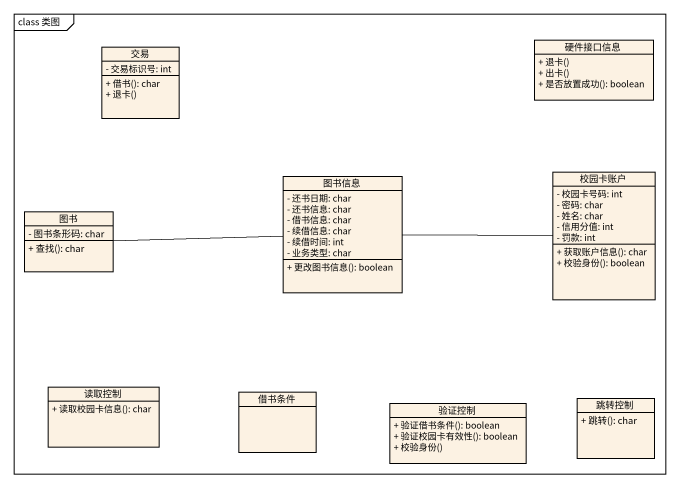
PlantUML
@startuml
mainframe class 类图
hide circle
hide empty members
skinparam classAttributeIconSize 0
class 硬件接口信息 {
  + 退卡()
  + 出卡()
  + 是否放置成功(): boolean
}
class 交易 {
  - 交易标识号: int
  + 借书(): char
  + 退卡()
}
class 图书信息 {
  - 还书日期: char
  - 还书信息: char
  - 借书信息: char
  - 续借信息: char
  - 续借时间: int
  - 业务类型: char
  + 更改图书信息(): boolean
}
class 校园卡账户 {
  - 校园卡号码: int
  - 密码: char
  - 姓名: char
  - 信用分值: int
  - 罚款: int
  + 获取账户信息(): char
  + 校验身份(): boolean
}
class 图书 {
  - 图书条形码: char
  + 查找(): char
}
class 读取控制 {
  + 读取校园卡信息(): char
}
class 借书条件
class 验证控制 {
  + 验证借书条件(): boolean
  + 验证校园卡有效性(): boolean
  + 校验身份()
}
class 跳转控制 {
  + 跳转(): char
}
图书信息 -right- 校园卡账户
图书 -right- 图书信息
@enduml
